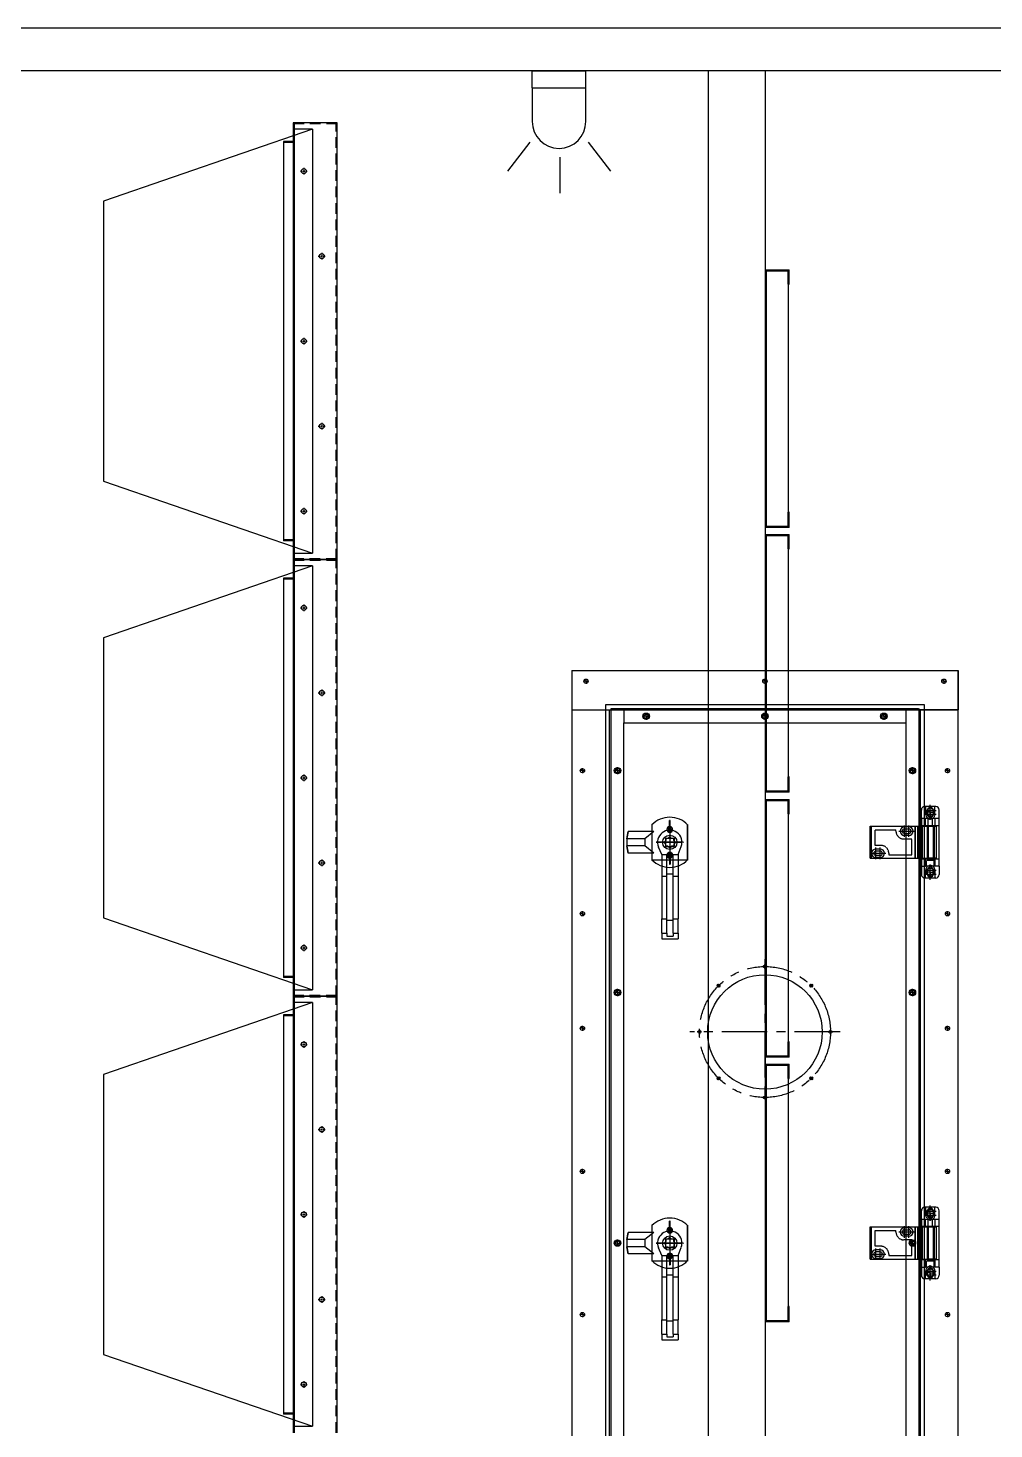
# Model space of a CAD drawing. Header units: millimetres. Extents: x -69706 to 52883, y -6882 to 68885.
# Drawn here: x -37071 to -35721, y 25170 to 27127 of the extents above; entities that cross this region are included whole.
import ezdxf

# ---------------------------------------------------------------- set-up
doc = ezdxf.new("R2010")
doc.units = ezdxf.units.MM
for name, pattern in [('YFM1P-長$0$CENTER', [2, 1.25, -0.25, 0.25, -0.25]), ('YFM1P-長$0$CENTERX2', [101.6, 63.5, -12.7, 12.7, -12.7]), ('YFM1P-長$0$DASHED', [0.75, 0.5, -0.25]), ('YFM1P-長$0$Hidden H04', [23, 15, -8])]:
    doc.linetypes.add(name, pattern=pattern)
for name, color, linetype in [('YFM1P-長$0$03', 4, 'Continuous'), ('YFM1P-長$0$1', 7, 'Continuous'), ('YFM1P-長$0$AUDIT_I_250305115502-0', 1, 'YFM1P-長$0$CENTERX2'), ('YFM1P-長$0$BILLET', 7, 'Continuous'), ('YFM1P-長$0$BOLT', 3, 'Continuous'), ('YFM1P-長$0$DOOR-02-01', 230, 'Continuous'), ('YFM1P-長$0$HANDLE', 6, 'Continuous'), ('YFM1P-長$0$Hatch', 1, 'Continuous'), ('YFM1P-長$0$HEPA', 6, 'Continuous'), ('YFM1P-長$0$Light', 2, 'Continuous'), ('YFM1P-長$0$LOCKING', 191, 'Continuous'), ('YFM1P-長$0$M-FOUN', 252, 'Continuous'), ('YFM1P-長$0$PV-551', 7, 'Continuous'), ('YFM1P-長$0$TYPE14X10', 7, 'Continuous'), ('YFM1P-長$0$图层1', 3, 'YFM1P-長$0$DASHED'), ('YFM1P-長$0$外觀', 4, 'Continuous'), ('YFM1P-長$0$虚线', 3, 'YFM1P-長$0$DASHED'), ('YFM1P-長$0$表面显示线', 5, 'Continuous')]:
    doc.layers.add(name, color=color, linetype=linetype)

# ---------------------------------------------------------------- blocks, each defined once
blk = doc.blocks.new('YFM1P-長$0$A$Cc3ad5393')
at = {"color": 252}
for p, q in [((279426.5, 374094.2), (279365, 374094.2)), ((279426.5, 374094.2), (279365, 374094.2)), ((279365, 374094.2), (279365, 373484.2)), ((279426.5, 373484.2), (279426.5, 374094.2)), ((279426.5, 373484.2), (279426.5, 374094.2)), ((279351.5, 374068.2), (279351.5, 373510.2)), ((279365, 374068.2), (279351.5, 374068.2)), ((279375.2, 374026.7), (279377.7, 374026.7)), ((279378.7, 374026.7), (279381.2, 374026.7)), ((279380, 374031.4), (279380, 374028.9)), ((279380, 374027.9), (279380, 374025.4)), ((279380, 374024.5), (279380, 374022)), ((279382.1, 374026.7), (279384.6, 374026.7)), ((279400.2, 373907.9), (279402.7, 373907.9)), ((279403.7, 373907.9), (279406.2, 373907.9)), ((279405, 373912.7), (279405, 373910.2)), ((279405, 373909.2), (279405, 373906.7)), ((279405, 373905.8), (279405, 373903.3)), ((279407.1, 373907.9), (279409.6, 373907.9)), ((279375.2, 373789.2), (279377.7, 373789.2)), ((279378.7, 373789.2), (279381.2, 373789.2)), ((279380, 373793.9), (279380, 373791.4)), ((279380, 373790.4), (279380, 373787.9)), ((279380, 373787), (279380, 373784.5)), ((279382.1, 373789.2), (279384.6, 373789.2)), ((279400.2, 373670.4), (279402.7, 373670.4)), ((279403.7, 373670.4), (279406.2, 373670.4)), ((279405, 373675.2), (279405, 373672.7)), ((279405, 373671.7), (279405, 373669.2)), ((279405, 373668.3), (279405, 373665.8)), ((279407.1, 373670.4), (279409.6, 373670.4)), ((279375.2, 373551.7), (279377.7, 373551.7)), ((279378.7, 373551.7), (279381.2, 373551.7)), ((279380, 373556.4), (279380, 373553.9)), ((279380, 373552.9), (279380, 373550.4)), ((279380, 373549.5), (279380, 373547)), ((279382.1, 373551.7), (279384.6, 373551.7)), ((279365, 373510.2), (279351.5, 373510.2)), ((279426.5, 373484.2), (279365, 373484.2)), ((279426.5, 373484.2), (279365, 373484.2)), ((279365, 373484.2), (279365, 372874.2)), ((279365, 373484.2), (279426.5, 373484.2)), ((279365, 373484.2), (279426.5, 373484.2)), ((279426.5, 372874.2), (279426.5, 373484.2)), ((279426.5, 372874.2), (279426.5, 373484.2)), ((279351.5, 373458.2), (279351.5, 372900.2)), ((279365, 373458.2), (279351.5, 373458.2)), ((279375.2, 373416.7), (279377.7, 373416.7)), ((279378.7, 373416.7), (279381.2, 373416.7)), ((279380, 373421.4), (279380, 373418.9)), ((279380, 373417.9), (279380, 373415.4)), ((279380, 373414.5), (279380, 373412)), ((279382.1, 373416.7), (279384.6, 373416.7)), ((279400.2, 373297.9), (279402.7, 373297.9)), ((279403.7, 373297.9), (279406.2, 373297.9)), ((279405, 373302.7), (279405, 373300.2)), ((279405, 373299.2), (279405, 373296.7)), ((279405, 373295.8), (279405, 373293.3)), ((279407.1, 373297.9), (279409.6, 373297.9)), ((279375.2, 373179.2), (279377.7, 373179.2)), ((279378.7, 373179.2), (279381.2, 373179.2)), ((279380, 373183.9), (279380, 373181.4)), ((279380, 373180.4), (279380, 373177.9)), ((279380, 373177), (279380, 373174.5)), ((279382.1, 373179.2), (279384.6, 373179.2)), ((279400.2, 373060.4), (279402.7, 373060.4)), ((279403.7, 373060.4), (279406.2, 373060.4)), ((279405, 373065.2), (279405, 373062.7)), ((279405, 373061.7), (279405, 373059.2)), ((279405, 373058.3), (279405, 373055.8)), ((279407.1, 373060.4), (279409.6, 373060.4)), ((279375.2, 372941.7), (279377.7, 372941.7)), ((279378.7, 372941.7), (279381.2, 372941.7)), ((279380, 372946.4), (279380, 372943.9)), ((279380, 372942.9), (279380, 372940.4)), ((279380, 372939.5), (279380, 372937)), ((279382.1, 372941.7), (279384.6, 372941.7)), ((279365, 372900.2), (279351.5, 372900.2)), ((279426.5, 372874.2), (279365, 372874.2)), ((279426.5, 372874.2), (279365, 372874.2)), ((279365, 372874.2), (279365, 372264.2)), ((279365, 372874.2), (279426.5, 372874.2)), ((279365, 372874.2), (279426.5, 372874.2)), ((279426.5, 372264.2), (279426.5, 372874.2)), ((279426.5, 372264.2), (279426.5, 372874.2)), ((279351.5, 372848.2), (279351.5, 372290.2)), ((279365, 372848.2), (279351.5, 372848.2)), ((279375.2, 372806.7), (279377.7, 372806.7)), ((279378.7, 372806.7), (279381.2, 372806.7)), ((279380, 372811.4), (279380, 372808.9)), ((279380, 372807.9), (279380, 372805.4)), ((279380, 372804.5), (279380, 372802)), ((279382.1, 372806.7), (279384.6, 372806.7)), ((279400.2, 372687.9), (279402.7, 372687.9)), ((279403.7, 372687.9), (279406.2, 372687.9)), ((279405, 372692.7), (279405, 372690.2)), ((279405, 372689.2), (279405, 372686.7)), ((279405, 372685.8), (279405, 372683.3)), ((279407.1, 372687.9), (279409.6, 372687.9)), ((279375.2, 372569.2), (279377.7, 372569.2)), ((279378.7, 372569.2), (279381.2, 372569.2)), ((279380, 372573.9), (279380, 372571.4)), ((279380, 372570.4), (279380, 372567.9)), ((279382.1, 372569.2), (279384.6, 372569.2)), ((279380, 372567), (279380, 372564.5)), ((279400.2, 372450.4), (279402.7, 372450.4)), ((279403.7, 372450.4), (279406.2, 372450.4)), ((279405, 372455.2), (279405, 372452.7)), ((279405, 372451.7), (279405, 372449.2)), ((279407.1, 372450.4), (279409.6, 372450.4)), ((279405, 372448.3), (279405, 372445.8)), ((279380, 372336.4), (279380, 372333.9)), ((279380, 372332.9), (279380, 372330.4)), ((279375.2, 372331.7), (279377.7, 372331.7)), ((279378.7, 372331.7), (279381.2, 372331.7)), ((279380, 372329.5), (279380, 372327)), ((279382.1, 372331.7), (279384.6, 372331.7)), ((279365, 372290.2), (279351.5, 372290.2))]:
    blk.add_line(p, q, dxfattribs=at)
at = {"color": 252, "linetype": 'YFM1P-長$0$Hidden H04'}
for p, q in [((279366.5, 374094.2), (279366.5, 373484.2)), ((279425, 373484.2), (279425, 374094.2)), ((279426.5, 374092.7), (279365, 374092.7)), ((279365, 374066.7), (279351.5, 374066.7)), ((279365, 373511.7), (279351.5, 373511.7)), ((279365, 373485.7), (279426.5, 373485.7)), ((279426.5, 373482.7), (279365, 373482.7)), ((279366.5, 373484.2), (279366.5, 372874.2)), ((279425, 372874.2), (279425, 373484.2)), ((279365, 373456.7), (279351.5, 373456.7)), ((279365, 372901.7), (279351.5, 372901.7)), ((279365, 372875.7), (279426.5, 372875.7)), ((279426.5, 372872.7), (279365, 372872.7)), ((279366.5, 372874.2), (279366.5, 372264.2)), ((279425, 372264.2), (279425, 372874.2)), ((279365, 372846.7), (279351.5, 372846.7)), ((279365, 372291.7), (279351.5, 372291.7))]:
    blk.add_line(p, q, dxfattribs=at)
at = {"color": 252, "linetype": 'YFM1P-長$0$CENTER', "ltscale": 5}
for p, q in [((279891.2, 373114.6), (279891.2, 373063.7)), ((279891.2, 373105.6), (279891.2, 373072.6)), ((279907.7, 373089.1), (279874.7, 373089.1)), ((279907.2, 373089.1), (279875.3, 373089.1)), ((279891.2, 372554.6), (279891.2, 372503.7)), ((279907.7, 372529.1), (279874.7, 372529.1)), ((279907.2, 372529.1), (279875.3, 372529.1)), ((279891.2, 372545.6), (279891.2, 372512.6))]:
    blk.add_line(p, q, dxfattribs=at)
at = {"color": 252}
for centre, radius in [((279380, 374026.7), 3.5), ((279380, 374026.7), 3.4), ((279405, 373907.9), 3.5), ((279405, 373907.9), 3.4), ((279380, 373789.2), 3.5), ((279380, 373789.2), 3.4), ((279405, 373670.4), 3.5), ((279405, 373670.4), 3.4), ((279380, 373551.7), 3.5), ((279380, 373551.7), 3.4), ((279380, 373416.7), 3.5), ((279380, 373416.7), 3.4), ((279405, 373297.9), 3.5), ((279405, 373297.9), 3.4), ((279380, 373179.2), 3.5), ((279380, 373179.2), 3.4), ((279405, 373060.4), 3.5), ((279405, 373060.4), 3.4), ((279380, 372941.7), 3.5), ((279380, 372941.7), 3.4), ((279380, 372806.7), 3.5), ((279380, 372806.7), 3.4), ((279405, 372687.9), 3.5), ((279405, 372687.9), 3.4), ((279380, 372569.2), 3.5), ((279380, 372569.2), 3.4), ((279405, 372450.4), 3.5), ((279405, 372450.4), 3.4), ((279380, 372331.7), 3.5), ((279380, 372331.7), 3.4)]:
    blk.add_circle(centre, radius, dxfattribs=at)
at = {"layer": 'YFM1P-長$0$03', "color": 252}
for p, q in [((279801.7, 371776.7), (279801.7, 373281.7)), ((279801.7, 373281.7), (280246.7, 373281.7)), ((280246.7, 373281.7), (280246.7, 371776.7))]:
    blk.add_line(p, q, dxfattribs=at)
at = {"layer": 'YFM1P-長$0$1', "color": 252}
for p, q in [((280262.7, 373139.2), (280247.7, 373139.2)), ((280255.2, 373125.6), (280255.2, 373141.6)), ((280255.2, 373120.3), (280255.2, 373136.3)), ((280242.7, 373122.7), (280242.7, 373134.2)), ((280247.2, 373133.6), (280263.2, 373133.6)), ((280247.2, 373128.3), (280263.2, 373128.3)), ((280251.1, 373133.6), (280251.1, 373128.3)), ((280259.3, 373133.6), (280259.3, 373128.3)), ((280267.7, 373122.7), (280267.7, 373134.2)), ((280211.2, 373104.7), (280227.2, 373104.7)), ((280217.2, 373104.7), (280233.2, 373104.7)), ((280219.2, 373096.7), (280219.2, 373112.7)), ((280225.2, 373110.7), (280219.2, 373110.7, 78.1)), ((280219.2, 373107.8), (280225.2, 373107.8)), ((280219.2, 373101.6), (280225.2, 373101.6)), ((280225.2, 373098.7), (280219.2, 373098.7)), ((280220.3, 373111.7), (280226.3, 373111.7)), ((280225.2, 373096.7), (280225.2, 373112.7)), ((280179.2, 373065.7), (280179.2, 373081.7)), ((280185.2, 373079.7), (280179.2, 373079.7)), ((280185.2, 373076.8), (280179.2, 373076.8)), ((280185.2, 373065.7), (280185.2, 373081.7)), ((280171.2, 373073.7), (280187.2, 373073.7)), ((280177.2, 373073.7), (280193.2, 373073.7)), ((280185.2, 373070.6), (280179.2, 373070.6)), ((280185.2, 373067.7), (280179.2, 373067.7)), ((280255.2, 373042.1), (280255.2, 373058.1)), ((280242.7, 373055.7), (280242.7, 373044.2)), ((280247.2, 373050.1), (280263.2, 373050.1)), ((280247.2, 373044.8), (280263.2, 373044.8)), ((280262.7, 373039.2), (280247.7, 373039.2)), ((280251.1, 373044.8), (280251.1, 373050.1)), ((280255.2, 373036.8), (280255.2, 373052.8)), ((280259.3, 373044.8), (280259.3, 373050.1)), ((280267.7, 373055.7), (280267.7, 373044.2)), ((280242.7, 372562.7), (280242.7, 372574.2)), ((280247.2, 372573.6), (280263.2, 372573.6)), ((280247.2, 372568.3), (280263.2, 372568.3)), ((280262.7, 372579.2), (280247.7, 372579.2)), ((280251.1, 372573.6), (280251.1, 372568.3)), ((280255.2, 372565.6), (280255.2, 372581.6)), ((280255.2, 372560.3), (280255.2, 372576.3)), ((280259.3, 372573.6), (280259.3, 372568.3)), ((280267.7, 372562.7), (280267.7, 372574.2)), ((280219.2, 372536.7), (280219.2, 372552.7)), ((280225.2, 372550.7), (280219.2, 372550.7, 78.1)), ((280220.3, 372551.7), (280226.3, 372551.7)), ((280225.2, 372536.7), (280225.2, 372552.7)), ((280211.2, 372544.7), (280227.2, 372544.7)), ((280217.2, 372544.7), (280233.2, 372544.7)), ((280219.2, 372547.8), (280225.2, 372547.8)), ((280219.2, 372541.6), (280225.2, 372541.6)), ((280225.2, 372538.7), (280219.2, 372538.7)), ((280171.2, 372513.7), (280187.2, 372513.7)), ((280177.2, 372513.7), (280193.2, 372513.7)), ((280179.2, 372505.7), (280179.2, 372521.7)), ((280185.2, 372519.7), (280179.2, 372519.7)), ((280185.2, 372516.8), (280179.2, 372516.8)), ((280185.2, 372510.6), (280179.2, 372510.6)), ((280185.2, 372505.7), (280185.2, 372521.7)), ((280185.2, 372507.7), (280179.2, 372507.7)), ((280242.7, 372495.7), (280242.7, 372484.2)), ((280247.2, 372490.1), (280263.2, 372490.1)), ((280251.1, 372484.8), (280251.1, 372490.1)), ((280255.2, 372482.1), (280255.2, 372498.1)), ((280255.2, 372476.8), (280255.2, 372492.8)), ((280259.3, 372484.8), (280259.3, 372490.1)), ((280267.7, 372495.7), (280267.7, 372484.2)), ((280247.2, 372484.8), (280263.2, 372484.8)), ((280262.7, 372479.2), (280247.7, 372479.2))]:
    blk.add_line(p, q, dxfattribs=at)
at = {"layer": 'YFM1P-長$0$1', "color": 252, "linetype": 'Continuous'}
for p, q in [((279890.7, 373111.1), (279890.7, 373119.6)), ((279891.7, 373111.1), (279891.7, 373119.6)), ((279866.2, 373113.6), (279866.2, 373064.6)), ((279916.2, 373064.6), (279916.2, 373113.6)), ((279890.7, 373067.1), (279890.7, 373058.6)), ((279891.7, 373067.1), (279891.7, 373058.6)), ((279866.2, 372553.6), (279866.2, 372504.6)), ((279890.7, 372551.1), (279890.7, 372559.6)), ((279891.7, 372551.1), (279891.7, 372559.6)), ((279916.2, 372504.6), (279916.2, 372553.6)), ((279890.7, 372507.1), (279890.7, 372498.6)), ((279891.7, 372507.1), (279891.7, 372498.6))]:
    blk.add_line(p, q, dxfattribs=at)
for centre, radius in [((279891.2, 373089.1), 10), ((279891.2, 373107.1), 3.46), ((279891.2, 373107.1), 2), ((279891.2, 373071.1), 3.46), ((279891.2, 373071.1), 2), ((279891.2, 372547.1), 3.46), ((279891.2, 372547.1), 2), ((279891.2, 372529.1), 10), ((279891.2, 372511.1), 3.46), ((279891.2, 372511.1), 2)]:
    blk.add_circle(centre, radius, dxfattribs=at)
at = {"layer": 'YFM1P-長$0$1', "color": 252}
for centre, radius, start, end in [((280247.7, 373134.2), 5, 90, 180), ((280255.2, 373133.6), 4.1, 0, 180), ((280262.7, 373134.2), 5, 0, 90), ((280255.2, 373128.3), 4.1, 180, 0), ((280219.2, 373104.7), 6, 90, 270), ((280219.2, 373104.7), 3.1, 90, 270), ((280225.2, 373104.7), 6, 270, 90), ((280225.2, 373104.7), 3.1, 270, 90), ((280179.2, 373073.7), 6, 90, 270), ((280179.2, 373073.7), 3.1, 90, 270), ((280185.2, 373073.7), 6, 270, 90), ((280185.2, 373073.7), 3.1, 270, 90), ((280247.7, 373044.2), 5, 180, 270), ((280255.2, 373050.1), 4.1, 0, 180), ((280255.2, 373044.8), 4.1, 180, 0), ((280262.7, 373044.2), 5, 270, 0), ((280247.7, 372574.2), 5, 90, 180), ((280255.2, 372573.6), 4.1, 0, 180), ((280255.2, 372568.3), 4.1, 180, 0), ((280262.7, 372574.2), 5, 0, 90), ((280219.2, 372544.7), 6, 90, 270), ((280225.2, 372544.7), 6, 270, 90), ((280219.2, 372544.7), 3.1, 90, 270), ((280225.2, 372544.7), 3.1, 270, 90), ((280179.2, 372513.7), 6, 90, 270), ((280179.2, 372513.7), 3.1, 90, 270), ((280185.2, 372513.7), 6, 270, 90), ((280185.2, 372513.7), 3.1, 270, 90), ((280255.2, 372490.1), 4.1, 0, 180), ((280247.7, 372484.2), 5, 180, 270), ((280255.2, 372484.8), 4.1, 180, 0), ((280262.7, 372484.2), 5, 270, 0)]:
    blk.add_arc(centre, radius, start, end, dxfattribs=at)
at = {"layer": 'YFM1P-長$0$1', "color": 252, "linetype": 'Continuous'}
for centre, radius, start, end in [((279891.2, 373089.1), 35, 44.4153, 135.5847), ((279891.2, 373089.1), 30.5, 89.0607, 90.9393), ((279891.2, 373107.1), 4, 97.1808, 82.8192), ((279891.2, 373107.4), 3.73, 82.3007, 97.6993), ((279891.2, 373089.1), 35, 224.4153, 315.5847), ((279891.2, 373071.1), 4, 277.1808, 262.8192), ((279891.2, 373070.8), 3.73, 262.3007, 277.6993), ((279891.2, 373089.1), 30.5, 269.0607, 270.9393), ((279891.2, 372529.1), 35, 44.4153, 135.5847), ((279891.2, 372547.1), 4, 97.1808, 82.8192), ((279891.2, 372529.1), 30.5, 89.0607, 90.9393), ((279891.2, 372547.4), 3.73, 82.3007, 97.6993), ((279891.2, 372511.1), 4, 277.1808, 262.8192), ((279891.2, 372529.1), 35, 224.4153, 315.5847), ((279891.2, 372510.8), 3.73, 262.3007, 277.6993), ((279891.2, 372529.1), 30.5, 269.0607, 270.9393)]:
    blk.add_arc(centre, radius, start, end, dxfattribs=at)
at = {"layer": 'YFM1P-長$0$AUDIT_I_250305115502-0', "color": 252}
for p, q in [((279773.2, 373314.2), (279770.7, 373314.2)), ((279773.7, 373314.2), (279774.7, 373314.2)), ((279774.2, 373315.2), (279774.2, 373317.7)), ((279774.2, 373313.7), (279774.2, 373314.7)), ((279774.2, 373313.2), (279774.2, 373310.7)), ((279775.2, 373314.2), (279777.7, 373314.2)), ((280023.2, 373314.2), (280020.7, 373314.2)), ((280023.7, 373314.2), (280024.7, 373314.2)), ((280024.2, 373315.2), (280024.2, 373317.7)), ((280024.2, 373313.7), (280024.2, 373314.7)), ((280024.2, 373313.2), (280024.2, 373310.7)), ((280025.2, 373314.2), (280027.7, 373314.2)), ((280273.2, 373314.2), (280270.7, 373314.2)), ((280273.7, 373314.2), (280274.7, 373314.2)), ((280274.2, 373315.2), (280274.2, 373317.7)), ((280274.2, 373313.7), (280274.2, 373314.7)), ((280274.2, 373313.2), (280274.2, 373310.7)), ((280275.2, 373314.2), (280277.7, 373314.2)), ((279818.2, 373190.2), (279818.2, 373194.2)), ((280230.2, 373190.2), (280230.2, 373194.2)), ((279768.2, 373189.2), (279765.7, 373189.2)), ((279769.7, 373189.2), (279768.7, 373189.2)), ((279769.2, 373190.2), (279769.2, 373192.7)), ((279769.2, 373189.7), (279769.2, 373188.7)), ((279769.2, 373188.2), (279769.2, 373185.7)), ((279770.2, 373189.2), (279772.7, 373189.2)), ((279817.2, 373189.2), (279813.2, 373189.2)), ((279818.7, 373189.2), (279817.7, 373189.2)), ((279818.2, 373189.7), (279818.2, 373188.7)), ((279818.2, 373188.2), (279818.2, 373184.2)), ((279819.2, 373189.2), (279823.2, 373189.2)), ((280229.2, 373189.2), (280225.2, 373189.2)), ((280229.7, 373189.2), (280230.7, 373189.2)), ((280230.2, 373188.7), (280230.2, 373189.7)), ((280230.2, 373188.2), (280230.2, 373184.2)), ((280231.2, 373189.2), (280235.2, 373189.2)), ((280278.2, 373189.2), (280275.7, 373189.2)), ((280278.7, 373189.2), (280279.7, 373189.2)), ((280279.2, 373190.2), (280279.2, 373192.7)), ((280279.2, 373188.7), (280279.2, 373189.7)), ((280279.2, 373188.2), (280279.2, 373185.7)), ((280280.2, 373189.2), (280282.7, 373189.2)), ((280255.2, 373132), (280255.2, 373137)), ((280254.2, 373131), (280249.2, 373131)), ((280254.7, 373131), (280255.7, 373131)), ((280255.2, 373130.5), (280255.2, 373131.5)), ((280255.2, 373130), (280255.2, 373125)), ((280256.2, 373131), (280261.2, 373131)), ((280254.2, 373047.5), (280249.2, 373047.5)), ((280254.7, 373047.5), (280255.7, 373047.5)), ((280255.2, 373048.5), (280255.2, 373053.5)), ((280255.2, 373047), (280255.2, 373048)), ((280255.2, 373046.5), (280255.2, 373041.5)), ((280256.2, 373047.5), (280261.2, 373047.5)), ((279768.2, 372989.2), (279765.7, 372989.2)), ((279769.7, 372989.2), (279768.7, 372989.2)), ((279769.2, 372990.2), (279769.2, 372992.7)), ((279769.2, 372989.7), (279769.2, 372988.7)), ((279769.2, 372988.2), (279769.2, 372985.7)), ((279770.2, 372989.2), (279772.7, 372989.2)), ((280278.2, 372989.2), (280275.7, 372989.2)), ((280278.7, 372989.2), (280279.7, 372989.2)), ((280279.2, 372990.2), (280279.2, 372992.7)), ((280279.2, 372988.7), (280279.2, 372989.7)), ((280279.2, 372988.2), (280279.2, 372985.7)), ((280280.2, 372989.2), (280282.7, 372989.2)), ((280024.2, 372925.6), (280024.2, 372722.6)), ((280027.2, 372915.6), (280021.2, 372915.6)), ((280024.2, 372912.6), (280024.2, 372918.6)), ((279818.2, 372880.2), (279818.2, 372884.2)), ((279961.7, 372886.7), (279957.4, 372890.9)), ((279961.7, 372890.9), (279957.4, 372886.7)), ((280086.8, 372886.7), (280091.1, 372890.9)), ((280091.1, 372886.7), (280086.8, 372890.9)), ((280230.2, 372880.2), (280230.2, 372884.2)), ((279817.2, 372879.2), (279813.2, 372879.2)), ((279818.7, 372879.2), (279817.7, 372879.2)), ((279818.2, 372879.7), (279818.2, 372878.7)), ((279818.2, 372878.2), (279818.2, 372874.2)), ((279819.2, 372879.2), (279823.2, 372879.2)), ((280229.2, 372879.2), (280225.2, 372879.2)), ((280229.7, 372879.2), (280230.7, 372879.2)), ((280230.2, 372878.7), (280230.2, 372879.7)), ((280230.2, 372878.2), (280230.2, 372874.2)), ((280231.2, 372879.2), (280235.2, 372879.2)), ((279768.2, 372829.2), (279765.7, 372829.2)), ((279769.7, 372829.2), (279768.7, 372829.2)), ((279769.2, 372830.2), (279769.2, 372832.7)), ((279769.2, 372829.7), (279769.2, 372828.7)), ((279769.2, 372828.2), (279769.2, 372825.7)), ((279770.2, 372829.2), (279772.7, 372829.2)), ((280129.1, 372824.1), (279919.3, 372824.1)), ((279935.7, 372824.1), (279929.7, 372824.1)), ((279932.7, 372827.1), (279932.7, 372821.1)), ((280112.7, 372824.1), (280118.7, 372824.1)), ((280115.7, 372821.1), (280115.7, 372827.1)), ((280278.2, 372829.2), (280275.7, 372829.2)), ((280278.7, 372829.2), (280279.7, 372829.2)), ((280279.2, 372830.2), (280279.2, 372832.7)), ((280279.2, 372828.7), (280279.2, 372829.7)), ((280279.2, 372828.2), (280279.2, 372825.7)), ((280280.2, 372829.2), (280282.7, 372829.2)), ((279961.7, 372761.5), (279957.4, 372757.3)), ((279957.4, 372761.5), (279961.7, 372757.3)), ((280086.8, 372761.5), (280091.1, 372757.3)), ((280086.8, 372757.3), (280091.1, 372761.5)), ((280021.2, 372732.6), (280027.2, 372732.6)), ((280024.2, 372735.6), (280024.2, 372729.6)), ((279768.2, 372629.2), (279765.7, 372629.2)), ((279769.7, 372629.2), (279768.7, 372629.2)), ((279769.2, 372630.2), (279769.2, 372632.7)), ((279769.2, 372629.7), (279769.2, 372628.7)), ((279769.2, 372628.2), (279769.2, 372625.7)), ((279770.2, 372629.2), (279772.7, 372629.2)), ((280278.2, 372629.2), (280275.7, 372629.2)), ((280278.7, 372629.2), (280279.7, 372629.2)), ((280279.2, 372630.2), (280279.2, 372632.7)), ((280279.2, 372628.7), (280279.2, 372629.7)), ((280279.2, 372628.2), (280279.2, 372625.7)), ((280280.2, 372629.2), (280282.7, 372629.2)), ((280254.2, 372571), (280249.2, 372571)), ((280254.7, 372571), (280255.7, 372571)), ((280255.2, 372572), (280255.2, 372577)), ((280255.2, 372570.5), (280255.2, 372571.5)), ((280255.2, 372570), (280255.2, 372565)), ((280256.2, 372571), (280261.2, 372571)), ((279817.2, 372529.2), (279813.2, 372529.2)), ((279818.7, 372529.2), (279817.7, 372529.2)), ((279818.2, 372530.2), (279818.2, 372534.2)), ((279818.2, 372529.7), (279818.2, 372528.7)), ((279819.2, 372529.2), (279823.2, 372529.2)), ((280229.2, 372529.2), (280225.2, 372529.2)), ((280229.7, 372529.2), (280230.7, 372529.2)), ((280230.2, 372530.2), (280230.2, 372534.2)), ((280230.2, 372528.7), (280230.2, 372529.7)), ((280231.2, 372529.2), (280235.2, 372529.2)), ((279818.2, 372528.2), (279818.2, 372524.2)), ((280230.2, 372528.2), (280230.2, 372524.2)), ((280255.2, 372488.5), (280255.2, 372493.5)), ((280254.2, 372487.5), (280249.2, 372487.5)), ((280254.7, 372487.5), (280255.7, 372487.5)), ((280255.2, 372487), (280255.2, 372488)), ((280255.2, 372486.5), (280255.2, 372481.5)), ((280256.2, 372487.5), (280261.2, 372487.5)), ((279769.2, 372430.2), (279769.2, 372432.7)), ((280279.2, 372430.2), (280279.2, 372432.7)), ((279768.2, 372429.2), (279765.7, 372429.2)), ((279769.7, 372429.2), (279768.7, 372429.2)), ((279769.2, 372429.7), (279769.2, 372428.7)), ((279769.2, 372428.2), (279769.2, 372425.7)), ((279770.2, 372429.2), (279772.7, 372429.2)), ((280278.2, 372429.2), (280275.7, 372429.2)), ((280278.7, 372429.2), (280279.7, 372429.2)), ((280279.2, 372428.7), (280279.2, 372429.7)), ((280279.2, 372428.2), (280279.2, 372425.7)), ((280280.2, 372429.2), (280282.7, 372429.2))]:
    blk.add_line(p, q, dxfattribs=at)
blk.add_circle((280024.2, 372824.1), 91.5, dxfattribs=at)
at = {"layer": 'YFM1P-長$0$BILLET', "color": 252}
for p, q in [((279866.2, 373114.1), (279866.2, 373064.1)), ((279916.2, 373114.1), (279916.2, 373064.1)), ((279916.2, 373064.1), (279866.2, 373064.1)), ((279866.2, 372554.1), (279866.2, 372504.1)), ((279916.2, 372554.1), (279916.2, 372504.1)), ((279916.2, 372504.1), (279866.2, 372504.1))]:
    blk.add_line(p, q, dxfattribs=at)
at = {"layer": 'YFM1P-長$0$BILLET', "color": 252, "linetype": 'YFM1P-長$0$CENTER', "ltscale": 5}
for p, q in [((279891.2, 373105.8), (279891.2, 373072.4)), ((279907.9, 373089.1), (279874.5, 373089.1)), ((279907.9, 372529.1), (279874.5, 372529.1)), ((279891.2, 372545.8), (279891.2, 372512.4))]:
    blk.add_line(p, q, dxfattribs=at)
at = {"layer": 'YFM1P-長$0$BOLT', "color": 252, "linetype": 'YFM1P-長$0$CENTER', "ltscale": 1.5}
for p, q in [((279891.2, 373098.4), (279891.2, 373079.8)), ((279882, 373089.1), (279900.5, 373089.1)), ((279882, 372529.1), (279900.5, 372529.1)), ((279891.2, 372538.4), (279891.2, 372519.8))]:
    blk.add_line(p, q, dxfattribs=at)
at = {"layer": 'YFM1P-長$0$DOOR-02-01', "color": 252}
for p, q in [((279892.2, 373107.1), (279890.2, 373107.1)), ((279891.2, 373106.1), (279891.2, 373108.1)), ((279892.2, 373071.1), (279890.2, 373071.1)), ((279891.2, 373070.1), (279891.2, 373072.1)), ((279891.2, 372546.1), (279891.2, 372548.1)), ((279892.2, 372547.1), (279890.2, 372547.1)), ((279892.2, 372511.1), (279890.2, 372511.1)), ((279891.2, 372510.1), (279891.2, 372512.1))]:
    blk.add_line(p, q, dxfattribs=at)
at = {"layer": 'YFM1P-長$0$HANDLE', "color": 252, "linetype": 'YFM1P-長$0$CENTER', "ltscale": 5}
for p, q in [((279891.2, 373108), (279891.2, 373070.2)), ((279872.3, 373089.1), (279910.2, 373089.1)), ((279891.2, 372548), (279891.2, 372510.2)), ((279872.3, 372529.1), (279910.2, 372529.1))]:
    blk.add_line(p, q, dxfattribs=at)
at = {"layer": 'YFM1P-長$0$HANDLE', "color": 252, "linetype": 'Continuous'}
for p, q in [((279880.1, 373072), (279875.6, 373082.4)), ((279885.2, 373095.1), (279885.2, 373083.1)), ((279885.2, 373095.1), (279897.2, 373095.1)), ((279885.2, 373083.1), (279897.2, 373083.1)), ((279897.2, 373095.1), (279897.2, 373083.1)), ((279903.1, 373072), (279907.2, 373083.2)), ((279880.1, 373072), (279880.1, 373042)), ((279880.1, 373072), (279887.1, 373072)), ((279887.1, 373042), (279887.1, 373072)), ((279887.1, 373072), (279896.1, 373072)), ((279896.1, 373042), (279896.1, 373072)), ((279896.1, 373072), (279903.1, 373072)), ((279903.1, 373072), (279903.1, 373042)), ((279880.1, 373042), (279880.1, 372982)), ((279880.1, 373042), (279887.1, 373042)), ((279887.1, 373044.9), (279896.1, 373044.9)), ((279887.1, 372982), (279887.1, 373042)), ((279896.1, 372982), (279896.1, 373042)), ((279896.1, 373042), (279903.1, 373042)), ((279903.1, 373042), (279903.1, 372982)), ((279880.1, 372962), (279880.1, 372982)), ((279880.1, 372982), (279887.1, 372982)), ((279887.1, 372962), (279887.1, 372982)), ((279887.1, 372980.5), (279896.1, 372980.5)), ((279896.1, 372962), (279896.1, 372982)), ((279896.1, 372982), (279903.1, 372982)), ((279903.1, 372962), (279903.1, 372982)), ((279880.1, 372962), (279880.1, 372954)), ((279880.1, 372962), (279887.1, 372962)), ((279887.1, 372962), (279887.1, 372958)), ((279896.1, 372962), (279896.1, 372958)), ((279896.1, 372962), (279903.1, 372962)), ((279903.1, 372962), (279903.1, 372954)), ((279880.1, 372954), (279903.1, 372954)), ((279887.1, 372958), (279896.1, 372958)), ((279885.2, 372535.1), (279885.2, 372523.1)), ((279885.2, 372535.1), (279897.2, 372535.1)), ((279897.2, 372535.1), (279897.2, 372523.1)), ((279880.1, 372512), (279875.6, 372522.4)), ((279880.1, 372512), (279880.1, 372482)), ((279880.1, 372512), (279887.1, 372512)), ((279885.2, 372523.1), (279897.2, 372523.1)), ((279887.1, 372482), (279887.1, 372512)), ((279887.1, 372512), (279896.1, 372512)), ((279896.1, 372482), (279896.1, 372512)), ((279896.1, 372512), (279903.1, 372512)), ((279903.1, 372512), (279907.2, 372523.2)), ((279903.1, 372512), (279903.1, 372482)), ((279880.1, 372482), (279880.1, 372422)), ((279880.1, 372482), (279887.1, 372482)), ((279887.1, 372484.9), (279896.1, 372484.9)), ((279887.1, 372422), (279887.1, 372482)), ((279896.1, 372422), (279896.1, 372482)), ((279896.1, 372482), (279903.1, 372482)), ((279903.1, 372482), (279903.1, 372422)), ((279880.1, 372402), (279880.1, 372422)), ((279880.1, 372422), (279887.1, 372422)), ((279887.1, 372402), (279887.1, 372422)), ((279887.1, 372420.5), (279896.1, 372420.5)), ((279896.1, 372402), (279896.1, 372422)), ((279896.1, 372422), (279903.1, 372422)), ((279903.1, 372402), (279903.1, 372422)), ((279880.1, 372402), (279880.1, 372394)), ((279880.1, 372402), (279887.1, 372402)), ((279880.1, 372394), (279903.1, 372394)), ((279887.1, 372402), (279887.1, 372398)), ((279887.1, 372398), (279896.1, 372398)), ((279896.1, 372402), (279896.1, 372398)), ((279896.1, 372402), (279903.1, 372402)), ((279903.1, 372402), (279903.1, 372394))]:
    blk.add_line(p, q, dxfattribs=at)
for centre in [(279891.2, 373089.1), (279891.2, 372529.1)]:
    blk.add_arc(centre, 17, 339.8014, 203.0908, dxfattribs=at)
at = {"layer": 'YFM1P-長$0$Hatch', "color": 252}
for p, q in [((279857.2, 373265.2), (279853.2, 373265.2)), ((279857.7, 373265.2), (279858.7, 373265.2)), ((279858.2, 373266.2), (279858.2, 373270.2)), ((279858.2, 373264.7), (279858.2, 373265.7)), ((279858.2, 373264.2), (279858.2, 373260.2)), ((279859.2, 373265.2), (279863.2, 373265.2)), ((280023.2, 373265.2), (280019.2, 373265.2)), ((280023.7, 373265.2), (280024.7, 373265.2)), ((280024.2, 373266.2), (280024.2, 373270.2)), ((280024.2, 373264.7), (280024.2, 373265.7)), ((280024.2, 373264.2), (280024.2, 373260.2)), ((280025.2, 373265.2), (280029.2, 373265.2)), ((280189.2, 373265.2), (280185.2, 373265.2)), ((280189.7, 373265.2), (280190.7, 373265.2)), ((280190.2, 373266.2), (280190.2, 373270.2)), ((280190.2, 373264.7), (280190.2, 373265.7)), ((280190.2, 373264.2), (280190.2, 373260.2)), ((280191.2, 373265.2), (280195.2, 373265.2))]:
    blk.add_line(p, q, dxfattribs=at)
at = {"layer": 'YFM1P-長$0$HEPA', "color": 252}
for p, q in [((279392, 374085.2), (279100, 373984.9)), ((279366.6, 374085.2), (279366.6, 373493.2)), ((279392, 374085.2), (279366.6, 374085.2)), ((279392, 374085.2), (279392, 373493.2)), ((279100, 373984.9), (279100, 373593.5)), ((279100, 373593.5), (279392, 373493.2)), ((279366.6, 373493.2), (279392, 373493.2)), ((279392, 373475.2), (279100, 373374.9)), ((279366.6, 373475.2), (279366.6, 372883.2)), ((279392, 373475.2), (279366.6, 373475.2)), ((279392, 373475.2), (279392, 372883.2)), ((279100, 373374.9), (279100, 372983.5)), ((279100, 372983.5), (279392, 372883.2)), ((279366.6, 372883.2), (279392, 372883.2)), ((279392, 372865.2), (279100, 372764.9)), ((279366.6, 372865.2), (279366.6, 372273.2)), ((279392, 372865.2), (279366.6, 372865.2)), ((279392, 372865.2), (279392, 372273.2)), ((279100, 372764.9), (279100, 372373.5)), ((279100, 372373.5), (279392, 372273.2)), ((279366.6, 372273.2), (279392, 372273.2))]:
    blk.add_line(p, q, dxfattribs=at)
at = {"layer": 'YFM1P-長$0$Light', "color": 252}
for p, q in [((279699, 374166.7), (279774, 374166.7)), ((279699, 374143.3), (279699, 374166.7)), ((279774, 374096.1), (279774, 374166.7)), ((279699, 374143.3), (279774, 374143.3)), ((279699, 374143.3), (279699, 374096.1)), ((279695.7, 374067.2), (279664.6, 374026.7)), ((279777.3, 374067.2), (279808.5, 374026.7)), ((279737.7, 374046.1), (279737.7, 373996.1))]:
    blk.add_line(p, q, dxfattribs=at)
blk.add_arc((279736.5, 374096.1), 37.5, 180, 0, dxfattribs=at)
at = {"layer": 'YFM1P-長$0$LOCKING', "color": 252}
for p, q in [((279831.4, 373094.1), (279833.1, 373104.1)), ((279868.8, 373104.1), (279833.1, 373104.1)), ((279868.8, 373104.1), (279856.6, 373094.1)), ((279891.2, 373097.1), (279888.7, 373094.6)), ((279893.7, 373094.6), (279891.2, 373097.1)), ((279856.6, 373094.1), (279831.4, 373094.1)), ((279856.6, 373084.1), (279831.4, 373084.1)), ((279833.1, 373074.1), (279831.4, 373084.1)), ((279868.8, 373074.1), (279856.6, 373084.1)), ((279885.7, 373091.6), (279883.2, 373089.1)), ((279885.7, 373086.6), (279883.2, 373089.1)), ((279885.7, 373094.6), (279885.7, 373091.6)), ((279888.7, 373094.6), (279885.7, 373094.6)), ((279885.7, 373083.6), (279885.7, 373086.6)), ((279888.7, 373083.6), (279885.7, 373083.6)), ((279891.2, 373081.1), (279888.7, 373083.6)), ((279893.7, 373083.6), (279891.2, 373081.1)), ((279896.7, 373094.6), (279893.7, 373094.6)), ((279896.7, 373083.6), (279893.7, 373083.6)), ((279896.7, 373091.6), (279896.7, 373094.6)), ((279899.2, 373089.1), (279896.7, 373091.6)), ((279899.2, 373089.1), (279896.7, 373086.6)), ((279896.7, 373086.6), (279896.7, 373083.6)), ((279868.8, 373074.1), (279833.1, 373074.1)), ((279831.4, 372534.1), (279833.1, 372544.1)), ((279856.6, 372534.1), (279831.4, 372534.1)), ((279868.8, 372544.1), (279833.1, 372544.1)), ((279868.8, 372544.1), (279856.6, 372534.1)), ((279885.7, 372531.6), (279883.2, 372529.1)), ((279885.7, 372526.6), (279883.2, 372529.1)), ((279885.7, 372534.6), (279885.7, 372531.6)), ((279888.7, 372534.6), (279885.7, 372534.6)), ((279891.2, 372537.1), (279888.7, 372534.6)), ((279893.7, 372534.6), (279891.2, 372537.1)), ((279896.7, 372534.6), (279893.7, 372534.6)), ((279896.7, 372531.6), (279896.7, 372534.6)), ((279899.2, 372529.1), (279896.7, 372531.6)), ((279899.2, 372529.1), (279896.7, 372526.6)), ((279856.6, 372524.1), (279831.4, 372524.1)), ((279833.1, 372514.1), (279831.4, 372524.1)), ((279868.8, 372514.1), (279833.1, 372514.1)), ((279868.8, 372514.1), (279856.6, 372524.1)), ((279885.7, 372523.6), (279885.7, 372526.6)), ((279888.7, 372523.6), (279885.7, 372523.6)), ((279891.2, 372521.1), (279888.7, 372523.6)), ((279893.7, 372523.6), (279891.2, 372521.1)), ((279896.7, 372523.6), (279893.7, 372523.6)), ((279896.7, 372526.6), (279896.7, 372523.6))]:
    blk.add_line(p, q, dxfattribs=at)
at = {"layer": 'YFM1P-長$0$LOCKING', "color": 252, "linetype": 'YFM1P-長$0$CENTER', "ltscale": 8}
for p, q in [((279910.1, 373089.1), (279872.3, 373089.1)), ((279910.1, 372529.1), (279872.3, 372529.1))]:
    blk.add_line(p, q, dxfattribs=at)
at = {"layer": 'YFM1P-長$0$LOCKING', "color": 252}
for centre, radius, start, end in [((279891.2, 373089.1), 60, 165.5225, 175.2198), ((279891.2, 373089.1), 60, 175.2198, 184.7802), ((279891.2, 373089.1), 60, 184.7802, 194.4775), ((279891.2, 373089.1), 35, 171.7868, 188.2132), ((279891.2, 372529.1), 60, 175.2198, 184.7802), ((279891.2, 372529.1), 60, 165.5225, 175.2198), ((279891.2, 372529.1), 35, 171.7868, 188.2132), ((279891.2, 372529.1), 60, 184.7802, 194.4775)]:
    blk.add_arc(centre, radius, start, end, dxfattribs=at)
at = {"layer": 'YFM1P-長$0$PV-551', "color": 252}
for p, q in [((280242.7, 373122.7), (280248.4, 373122.7)), ((280242.7, 373122.7), (280242.7, 373065.7)), ((280248.4, 373112.2), (280248.4, 373122.7)), ((280248.4, 373122.7), (280262.1, 373122.7)), ((280262.1, 373112.2), (280262.1, 373122.7)), ((280262.1, 373122.7), (280267.7, 373122.7)), ((280267.7, 373112.7), (280267.7, 373122.7)), ((280171.2, 373111.7), (280217, 373111.7)), ((280171.2, 373071.7), (280171.2, 373111.7)), ((280173.2, 373066.7), (280173.2, 373111.7)), ((280217, 373111.7), (280222, 373111.7)), ((280222, 373111.7), (280234.3, 373111.7)), ((280234.2, 373066.7), (280234.2, 373111.7)), ((280234.3, 373111.7), (280237.7, 373111.7)), ((280237.7, 373111.7), (280251.2, 373111.7)), ((280237.7, 373066.7), (280237.7, 373111.7)), ((280242.7, 373112.7), (280242.7, 373111.7)), ((280267.7, 373112.2), (280242.7, 373112.2)), ((280251.2, 373066.7), (280251.2, 373111.7)), ((280251.2, 373111.7), (280263.7, 373111.7)), ((280263.7, 373066.7), (280263.7, 373111.7)), ((280267.7, 373065.7), (280267.7, 373112.7)), ((280171.2, 373066.7), (280171.2, 373071.7)), ((280171.2, 373066.7), (280234.3, 373066.7)), ((280234.3, 373066.7), (280237.7, 373066.7)), ((280237.7, 373066.7), (280251.2, 373066.7)), ((280242.7, 373066.2), (280267.7, 373066.2)), ((280242.7, 373065.7), (280242.7, 373055.7)), ((280248.4, 373055.7), (280248.4, 373066.2)), ((280263.7, 373066.7), (280251.2, 373066.7)), ((280262.1, 373055.7), (280262.1, 373066.2)), ((280267.7, 373055.7), (280267.7, 373065.7)), ((280242.7, 373055.7), (280248.4, 373055.7)), ((280262.1, 373055.7), (280248.4, 373055.7)), ((280267.7, 373055.7), (280262.1, 373055.7)), ((280171.2, 372551.7), (280217, 372551.7)), ((280171.2, 372511.7), (280171.2, 372551.7)), ((280173.2, 372506.7), (280173.2, 372551.7)), ((280217, 372551.7), (280222, 372551.7)), ((280222, 372551.7), (280234.3, 372551.7)), ((280234.2, 372506.7), (280234.2, 372551.7)), ((280234.3, 372551.7), (280237.7, 372551.7)), ((280237.7, 372551.7), (280251.2, 372551.7)), ((280237.7, 372506.7), (280237.7, 372551.7)), ((280242.7, 372562.7), (280248.4, 372562.7)), ((280242.7, 372562.7), (280242.7, 372505.7)), ((280242.7, 372552.7), (280242.7, 372551.7)), ((280267.7, 372552.2), (280242.7, 372552.2)), ((280248.4, 372552.2), (280248.4, 372562.7)), ((280248.4, 372562.7), (280262.1, 372562.7)), ((280251.2, 372506.7), (280251.2, 372551.7)), ((280251.2, 372551.7), (280263.7, 372551.7)), ((280262.1, 372552.2), (280262.1, 372562.7)), ((280262.1, 372562.7), (280267.7, 372562.7)), ((280263.7, 372506.7), (280263.7, 372551.7)), ((280267.7, 372552.7), (280267.7, 372562.7)), ((280267.7, 372505.7), (280267.7, 372552.7)), ((280171.2, 372506.7), (280171.2, 372511.7)), ((280171.2, 372506.7), (280234.3, 372506.7)), ((280234.3, 372506.7), (280237.7, 372506.7)), ((280237.7, 372506.7), (280251.2, 372506.7)), ((280242.7, 372506.2), (280267.7, 372506.2)), ((280242.7, 372505.7), (280242.7, 372495.7)), ((280242.7, 372495.7), (280248.4, 372495.7)), ((280248.4, 372495.7), (280248.4, 372506.2)), ((280262.1, 372495.7), (280248.4, 372495.7)), ((280263.7, 372506.7), (280251.2, 372506.7)), ((280262.1, 372495.7), (280262.1, 372506.2)), ((280267.7, 372495.7), (280262.1, 372495.7)), ((280267.7, 372495.7), (280267.7, 372505.7))]:
    blk.add_line(p, q, dxfattribs=at)
at = {"layer": 'YFM1P-長$0$TYPE14X10', "color": 252}
for p, q in [((288725, 374226.7), (278125, 374226.7)), ((288665, 374166.7), (278125, 374166.7)), ((280025, 374166.7), (279945, 374166.7)), ((279945, 374166.7), (279945, 371586.7)), ((280025, 371586.7), (280025, 374166.7))]:
    blk.add_line(p, q, dxfattribs=at)
at = {"layer": 'YFM1P-長$0$图层1', "color": 252}
for p, q in [((280248.7, 373139.2), (280248.7, 373128.3)), ((280261.7, 373128.3), (280261.7, 373139.2)), ((280252.2, 373112.2), (280252.2, 373122.7)), ((280258.3, 373112.2), (280258.3, 373122.7)), ((280178.2, 373084.7), (280178.2, 373106.7)), ((280178.2, 373106.7), (280207.2, 373106.7)), ((280207.2, 373104.7), (280207.2, 373106.7)), ((280234.6, 373066.7), (280234.6, 373111.7)), ((280237.6, 373066.7), (280237.6, 373111.7)), ((280243.7, 373111.7), (280243.7, 373066.7)), ((280247.1, 373066.7), (280247.1, 373111.7)), ((280251.2, 373066.7), (280251.2, 373111.7)), ((280252.5, 373066.7), (280252.5, 373111.7)), ((280252.7, 373066.7), (280252.7, 373111.7)), ((280259.7, 373066.7), (280259.7, 373111.7)), ((280261.2, 373066.7), (280261.2, 373111.7)), ((280186.2, 373084.7), (280178.2, 373084.7)), ((280229.2, 373093.7), (280218.2, 373093.7)), ((280229.2, 373071.7), (280229.2, 373093.7)), ((280197.2, 373073.7), (280197.2, 373071.7)), ((280197.2, 373071.7), (280229.2, 373071.7)), ((280260.5, 373063.7), (280250, 373063.7)), ((280250, 373055.7), (280250, 373063.7)), ((280252, 373063.7), (280252, 373066.2)), ((280258.5, 373063.7), (280258.5, 373066.2)), ((280260.5, 373055.7), (280260.5, 373063.7)), ((280248.7, 373039.2), (280248.7, 373050.1)), ((280261.7, 373050.1), (280261.7, 373039.2)), ((280248.7, 372579.2), (280248.7, 372568.3)), ((280261.7, 372568.3), (280261.7, 372579.2)), ((280234.6, 372506.7), (280234.6, 372551.7)), ((280237.6, 372506.7), (280237.6, 372551.7)), ((280243.7, 372551.7), (280243.7, 372506.7)), ((280247.1, 372506.7), (280247.1, 372551.7)), ((280251.2, 372506.7), (280251.2, 372551.7)), ((280252.2, 372552.2), (280252.2, 372562.7)), ((280252.5, 372506.7), (280252.5, 372551.7)), ((280252.7, 372506.7), (280252.7, 372551.7)), ((280258.3, 372552.2), (280258.3, 372562.7)), ((280259.7, 372506.7), (280259.7, 372551.7)), ((280261.2, 372506.7), (280261.2, 372551.7)), ((280178.2, 372524.7), (280178.2, 372546.7)), ((280178.2, 372546.7), (280207.2, 372546.7)), ((280207.2, 372544.7), (280207.2, 372546.7)), ((280229.2, 372533.7), (280218.2, 372533.7)), ((280229.2, 372511.7), (280229.2, 372533.7)), ((280186.2, 372524.7), (280178.2, 372524.7)), ((280197.2, 372513.7), (280197.2, 372511.7)), ((280197.2, 372511.7), (280229.2, 372511.7)), ((280248.7, 372479.2), (280248.7, 372490.1)), ((280260.5, 372503.7), (280250, 372503.7)), ((280250, 372495.7), (280250, 372503.7)), ((280252, 372503.7), (280252, 372506.2)), ((280258.5, 372503.7), (280258.5, 372506.2)), ((280260.5, 372495.7), (280260.5, 372503.7)), ((280261.7, 372490.1), (280261.7, 372479.2))]:
    blk.add_line(p, q, dxfattribs=at)
for centre, radius, start, end in [((280255.2, 373128.3), 6.5, 180, 0), ((280218.2, 373104.7), 11, 180, 270), ((280186.2, 373073.7), 11, 0, 90), ((280255.2, 373050.1), 6.5, 0, 180), ((280255.2, 372568.3), 6.5, 180, 0), ((280218.2, 372544.7), 11, 180, 270), ((280186.2, 372513.7), 11, 0, 90), ((280255.2, 372490.1), 6.5, 0, 180)]:
    blk.add_arc(centre, radius, start, end, dxfattribs=at)
at = {"layer": 'YFM1P-長$0$外觀', "color": 252}
for p, q in [((280025, 373529), (280025, 373889)), ((280025, 373889), (280058, 373889)), ((280026.5, 373530.5), (280026.5, 373887.5)), ((280026.5, 373887.5), (280056.5, 373887.5)), ((280056.5, 373869), (280056.5, 373887.5)), ((280058, 373869), (280058, 373889)), ((280056.5, 373869), (280056.5, 373550.5)), ((280056.5, 373869), (280058, 373869)), ((280056.5, 373530.5), (280056.5, 373550.5)), ((280058, 373550.5), (280056.5, 373550.5)), ((280058, 373529), (280058, 373550.5)), ((280058, 373529), (280025, 373529)), ((280056.5, 373530.5), (280026.5, 373530.5)), ((280025, 373159), (280025, 373519)), ((280025, 373519), (280058, 373519)), ((280026.5, 373160.5), (280026.5, 373517.5)), ((280026.5, 373517.5), (280056.5, 373517.5)), ((280056.5, 373499), (280056.5, 373517.5)), ((280058, 373499), (280058, 373519)), ((280056.5, 373499), (280056.5, 373180.5)), ((280056.5, 373499), (280058, 373499)), ((280056.5, 373160.5), (280056.5, 373180.5)), ((280058, 373180.5), (280056.5, 373180.5)), ((280058, 373159), (280058, 373180.5)), ((280058, 373159), (280025, 373159)), ((280056.5, 373160.5), (280026.5, 373160.5)), ((280025, 372789), (280025, 373149)), ((280025, 373149), (280058, 373149)), ((280026.5, 372790.5), (280026.5, 373147.5)), ((280026.5, 373147.5), (280056.5, 373147.5)), ((280056.5, 373129), (280056.5, 373147.5)), ((280058, 373129), (280058, 373149)), ((280056.5, 373129), (280056.5, 372810.5)), ((280056.5, 373129), (280058, 373129)), ((280056.5, 372790.5), (280056.5, 372810.5)), ((280058, 372810.5), (280056.5, 372810.5)), ((280058, 372789), (280058, 372810.5)), ((280058, 372789), (280025, 372789)), ((280056.5, 372790.5), (280026.5, 372790.5)), ((280025, 372419), (280025, 372779)), ((280025, 372779), (280058, 372779)), ((280026.5, 372420.5), (280026.5, 372777.5)), ((280026.5, 372777.5), (280056.5, 372777.5)), ((280056.5, 372759), (280056.5, 372777.5)), ((280058, 372759), (280058, 372779)), ((280056.5, 372759), (280056.5, 372440.5)), ((280056.5, 372759), (280058, 372759)), ((280056.5, 372420.5), (280056.5, 372440.5)), ((280058, 372440.5), (280056.5, 372440.5)), ((280058, 372419), (280058, 372440.5)), ((280058, 372419), (280025, 372419)), ((280056.5, 372420.5), (280026.5, 372420.5))]:
    blk.add_line(p, q, dxfattribs=at)
at = {"layer": 'YFM1P-長$0$虚线', "color": 252}
for p, q in [((279807.2, 371784.2), (279807.2, 373274.2)), ((279809.2, 373276.2), (279809.2, 373274.2)), ((279809.2, 373276.2), (280239.2, 373276.2)), ((280239.2, 373276.2), (280239.2, 373274.2)), ((280241.2, 373274.2), (280241.2, 371784.2))]:
    blk.add_line(p, q, dxfattribs=at)
at = {"layer": 'YFM1P-長$0$表面显示线', "color": 252}
for p, q in [((279754.2, 373329.2), (280294.2, 373329.2)), ((279754.2, 373329.2), (279754.2, 373274.2)), ((279754.2, 373314.2), (279754.2, 371744.2)), ((280294.2, 371729.2), (280294.2, 373329.2)), ((280294.2, 373329.2), (280294.2, 373274.2)), ((279754.2, 373274.2), (279827.2, 373274.2)), ((279754.2, 373274.2), (280294.2, 373274.2)), ((279809.2, 371782.2), (279809.2, 373276.2)), ((279827.2, 373274.2), (279827.2, 373256.2)), ((280294.2, 373274.2), (280221.2, 373274.2)), ((280221.2, 373274.2), (280221.2, 373256.2)), ((280239.2, 373276.2), (280239.2, 371784.2)), ((279827.2, 371782.2), (279827.2, 373256.2)), ((279827.2, 373256.2), (280221.2, 373256.2)), ((280221.2, 373256.2), (280221.2, 371784.2))]:
    blk.add_line(p, q, dxfattribs=at)
for centre, radius in [((279774.2, 373314.2), 3), ((280024.2, 373314.2), 3), ((280274.2, 373314.2), 3), ((279858.2, 373265.2), 4.5), ((279858.2, 373265.2), 3), ((280024.2, 373265.2), 4.5), ((280024.2, 373265.2), 3), ((280190.2, 373265.2), 4.5), ((280190.2, 373265.2), 3), ((279769.2, 373189.2), 3), ((279818.2, 373189.2), 4.5), ((279818.2, 373189.2), 3), ((280230.2, 373189.2), 4.5), ((280230.2, 373189.2), 3), ((280279.2, 373189.2), 3), ((280255.2, 373131), 5.5), ((280255.2, 373047.5), 5.5), ((279769.2, 372989.2), 3), ((280279.2, 372989.2), 3), ((280024.2, 372824.1), 80), ((280024.2, 372915.6), 1.95), ((279818.2, 372879.2), 4.5), ((279818.2, 372879.2), 3), ((279959.5, 372888.8), 1.95), ((280088.9, 372888.8), 1.95), ((280230.2, 372879.2), 4.5), ((280230.2, 372879.2), 3), ((279769.2, 372829.2), 3), ((279932.7, 372824.1), 1.95), ((280115.7, 372824.1), 1.95), ((280279.2, 372829.2), 3), ((279959.5, 372759.4), 1.95), ((280088.9, 372759.4), 1.95), ((280024.2, 372732.6), 1.95), ((279769.2, 372629.2), 3), ((280279.2, 372629.2), 3), ((280255.2, 372571), 5.5), ((279818.2, 372529.2), 4.5), ((279818.2, 372529.2), 3), ((280230.2, 372529.2), 4.5), ((280230.2, 372529.2), 3), ((280255.2, 372487.5), 5.5), ((279769.2, 372429.2), 3), ((280279.2, 372429.2), 3)]:
    blk.add_circle(centre, radius, dxfattribs=at)

msp = doc.modelspace()

# ---------------------------------------------------------------- block references
at = {"layer": 'YFM1P-長$0$M-FOUN'}
msp.add_blockref('YFM1P-長$0$A$Cc3ad5393', (-316065.485, -347099.719, 0), dxfattribs=at)

doc.saveas('drawing.dxf')
